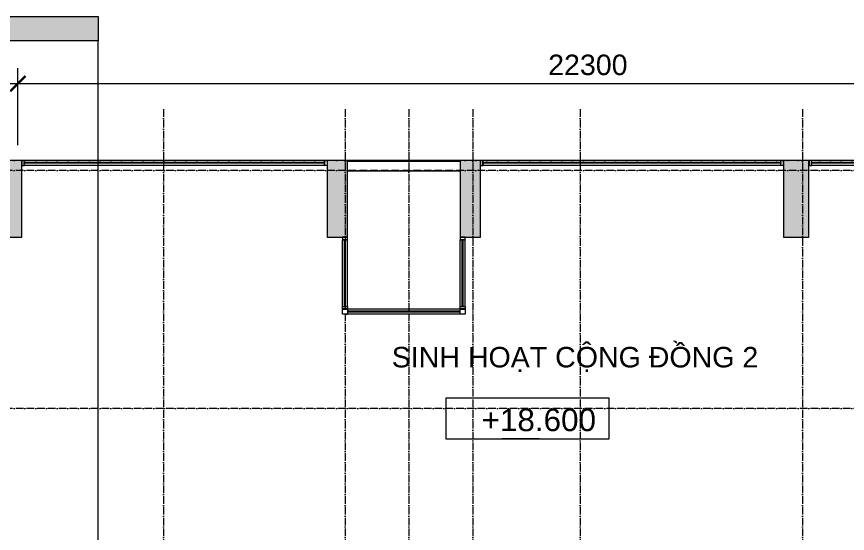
# Model space of a CAD drawing. Header units: millimetres. Extents: x -20215 to 101892, y -17414 to 45470.
# Drawn here: x 17026 to 33278, y 35309 to 45409 of the extents above; entities that cross this region are included whole.
import ezdxf

# ---------------------------------------------------------------- set-up
doc = ezdxf.new("R2010")
doc.units = ezdxf.units.MM
doc.set_wipeout_variables(frame=1)
doc.linetypes.add('Grid Line', pattern=[4.2, 3, -0.6, 0, -0.6])
for name, color, linetype, lineweight in [('CHU', 181, 'Continuous', 5), ('CUA', 31, 'Continuous', 9), ('DIM', 1, 'Continuous', 5), ('G-ANNO-DIMS', 111, 'Continuous', 5), ('G-ANNO-SYMB', 111, 'Continuous', 5), ('NET-CAT', 3, 'Continuous', 15), ('NET-THAY', 2, 'Continuous', 9), ('TRUC', 225, 'Continuous', 5), ('X-COT HAM$0$LC.HA', 8, 'Continuous', 9)]:
    doc.layers.add(name, color=color, linetype=linetype, lineweight=lineweight)
doc.styles.add('Arial_3', font='arial_0.ttf', dxfattribs={"height": 440})
doc.styles.add('Arial_5', font='arial_0.ttf', dxfattribs={"height": 400})
doc.styles.add('TA1', font='arial_0.ttf')
doc.dimstyles.new('D_200_KTx2', dxfattribs={"dimtxt": 400, "dimasz": 300, "dimexe": 300, "dimexo": 300, "dimgap": 160, "dimtad": 1, "dimdec": 0, "dimzin": 9, "dimtxsty": 'TA1', "dimblk": 'ARCHTICK', "dimcen": 1, "dimdle": 300, "dimclrd": 256, "dimclre": 256, "dimclrt": 7, "dimadec": 0, "dimazin": 0, "dimtfac": 1, "dimtdec": 0, "dimtix": 1, "dimtmove": 1, "dimatfit": 3, "dimldrblk": 'ARCHTICK', "dimfxl": 0, "dimtolj": 1, "dimtzin": 0, "dimlwd": -1, "dimlwe": -1, "dimarcsym": 0})

# ---------------------------------------------------------------- blocks, each defined once
blk = doc.blocks.new('ALC1807-ASCENT PLAZA-KET CAU_rvt-1-MẶT BẰNG TẦNG 4')
at = {"layer": 'X-COT HAM$0$LC.HA'}
h = blk.add_hatch(color=256, dxfattribs=at)
h.dxf.hatch_style = 1
h.paths.add_polyline_path([(16625, 41100), (17125, 41100), (17125, 42600), (16625, 42600)])
h = blk.add_hatch(color=256, dxfattribs=at)
h.dxf.hatch_style = 1
h.paths.add_polyline_path([(23501, 42600), (23101, 42600), (23101, 41100), (23501, 41100)])
h = blk.add_hatch(color=256, dxfattribs=at)
h.dxf.hatch_style = 1
h.paths.add_polyline_path([(26101, 42600), (25701, 42600), (25701, 41100), (26101, 41100)])
h = blk.add_hatch(color=256, dxfattribs=at)
h.dxf.hatch_style = 1
h.paths.add_polyline_path([(32526, 42600), (32026, 42600), (32026, 41100), (32526, 41100)])
at = {"ltscale": 1000}
for points in [[(16625, 41100), (17125, 41100), (17125, 42600), (16625, 42600)], [(32526, 42600), (32026, 42600), (32026, 41100), (32526, 41100)]]:
    blk.add_lwpolyline(points, close=True, dxfattribs=at)
at = {"ltscale": 1000, "elevation": 0}
for points in [[(23501, 42600), (23101, 42600), (23101, 41100), (23501, 41100)], [(26101, 42600), (25701, 42600), (25701, 41100), (26101, 41100)]]:
    blk.add_lwpolyline(points, close=True, dxfattribs=at)
blk = doc.blocks.new('Section - 3_32_ x 3_8_-317996-MẶT BẰNG TẦNG 4')
at = {"layer": 'G-ANNO-SYMB'}
blk.add_hatch(color=256, dxfattribs=at).paths.add_polyline_path([(0, 9.525), (0, 0), (-2.38125, 0), (-2.38125, 9.525)], flags=0)
for p, q in [((0, 9.525), (-2.38125, 9.525)), ((-2.38125, 9.525), (-2.38125, 0)), ((0, 0), (0, 9.525)), ((-2.38125, 0), (0, 0))]:
    blk.add_line(p, q, dxfattribs=at)
blk = doc.blocks.new('Spot Elevations - CODE 1-1678943-MẶT BẰNG TẦNG 4')
at = {"layer": 'G-ANNO-DIMS'}
for p, q in [((10.5, 4), (-5.5, 4)), ((-5.5, 4), (-5.5, 0)), ((10.5, 0), (10.5, 4)), ((-5.5, 0), (10.5, 0))]:
    blk.add_line(p, q, dxfattribs=at)
blk = doc.blocks.new('_ARCHTICK')
at = {"color": 0, "linetype": 'ByBlock', "const_width": 0.15}
blk.add_lwpolyline([(-0.5, -0.5), (0.5, 0.5)], dxfattribs=at)
blk = doc.blocks.new('*D359')
at = {"layer": 'Defpoints', "color": 0, "transparency": 16777216}
for p in [(17051, 44100), (1326, 42600), (17051, 42600)]:
    blk.add_point(p, dxfattribs=at)
at = {"layer": 'DIM', "transparency": 16777216}
for p, q in [((1326, 42900), (1326, 44400)), ((17051, 42900), (17051, 44400)), ((1026, 44100), (17351, 44100))]:
    blk.add_line(p, q, dxfattribs=at)
at = {"layer": 'DIM', "transparency": 16777216, "xscale": 300, "yscale": 300, "zscale": 300, "rotation": 180}
blk.add_blockref('_ARCHTICK', (1326, 44100), dxfattribs=at)
at = {"layer": 'DIM', "transparency": 16777216, "xscale": 300, "yscale": 300, "zscale": 300}
blk.add_blockref('_ARCHTICK', (17051, 44100), dxfattribs=at)
at = {"layer": 'DIM', "color": 7, "transparency": 16777216, "insert": (9188, 44464), "char_height": 400, "attachment_point": 5, "style": 'TA1'}
blk.add_mtext('\\A1;15725', dxfattribs=at)
blk = doc.blocks.new('*D360')
at = {"layer": 'Defpoints', "color": 0, "transparency": 16777216}
for p in [(39351, 44100), (17051, 42600), (39351, 42600)]:
    blk.add_point(p, dxfattribs=at)
at = {"layer": 'DIM', "transparency": 16777216}
for p, q in [((17051, 42900), (17051, 44400)), ((39351, 42900), (39351, 44400)), ((16751, 44100), (39651, 44100))]:
    blk.add_line(p, q, dxfattribs=at)
at = {"layer": 'DIM', "transparency": 16777216, "xscale": 300, "yscale": 300, "zscale": 300, "rotation": 180}
blk.add_blockref('_ARCHTICK', (17051, 44100), dxfattribs=at)
at = {"layer": 'DIM', "transparency": 16777216, "xscale": 300, "yscale": 300, "zscale": 300}
blk.add_blockref('_ARCHTICK', (39351, 44100), dxfattribs=at)
at = {"layer": 'DIM', "color": 7, "transparency": 16777216, "insert": (28201, 44464), "char_height": 400, "attachment_point": 5, "style": 'TA1'}
blk.add_mtext('\\A1;22300', dxfattribs=at)
blk = doc.blocks.new('*U446')
for p, q in [((5925, 100, 0), (50, 100, 0)), ((5925, 0, 0), (50, 0, 0)), ((5912, 58, 0), (63, 58, 0)), ((5912, 42, 0), (63, 42, 0))]:
    blk.add_line(p, q)
at = {"ltscale": 100}
for p, q in [((50, 61, 0), (50, 39, 0)), ((50, 61, 0), (50, 39, 0)), ((5925, 61, 0), (5925, 39, 0)), ((5925, 61, 0), (5925, 39, 0))]:
    blk.add_line(p, q, dxfattribs=at)
at = {"color": 1, "lineweight": 0, "ltscale": 10}
blk.add_line((57, 50, 0), (5919, 50, 0), dxfattribs=at)
at = {"ltscale": 25, "elevation": 0}
for points in [[(0, 0), (50, 0), (50, 100), (0, 100)], [(2, 2), (48, 2), (48, 98), (2, 98)]]:
    blk.add_lwpolyline(points, close=True, dxfattribs=at)
at = {"elevation": 0}
for points in [[(50, 39), (50, 61), (63, 61, -0.414214), (63, 60), (63, 57, -0.414214), (63, 56, -0.414214), (62, 57), (62, 59, 0.414214), (62, 60), (52, 60, 0.414214), (51, 59), (51, 40, 0.414214), (52, 40), (62, 40, 0.414214), (62, 40), (62, 43, -0.414214), (63, 43, -0.414214), (63, 43), (63, 39, -0.414214), (63, 39), (50, 39)], [(5925, 39), (5925, 61), (5913, 61, 0.414214), (5912, 60), (5912, 57, 0.414214), (5913, 56, 0.414214), (5913, 57), (5913, 59, -0.414214), (5914, 60), (5924, 60, -0.414214), (5924, 59), (5924, 40, -0.414214), (5924, 40), (5914, 40, -0.414214), (5913, 40), (5913, 43, 0.414214), (5913, 43, 0.414214), (5912, 43), (5912, 39, 0.414214), (5913, 39), (5925, 39)]]:
    blk.add_lwpolyline(points, format="xyb", dxfattribs=at)
for points in [[(50, 40), (50, 59)], [(50, 40), (50, 59)], [(5925, 40), (5925, 59)], [(5925, 40), (5925, 59)]]:
    blk.add_lwpolyline(points, dxfattribs=at)
for points in [[(57, 52, 0.110226), (57, 52), (57, 48, 0.110226), (57, 48, 0.547587), (60, 47, -0.371535), (61, 47, 0.207699), (65, 47, -0.626616), (65, 47, -0.088099), (63, 42), (63, 44), (60, 44), (60, 43), (56, 46, -0.26277), (55, 47), (55, 50), (55, 53, -0.26277), (56, 54), (60, 57), (60, 56), (63, 56), (63, 58, -0.088099), (65, 53, -0.626616), (65, 53, 0.207699), (61, 53, -0.371535), (60, 53, 0.547587)], [(5919, 52, -0.110226), (5919, 52), (5919, 48, -0.110226), (5919, 48, -0.547587), (5915, 47, 0.371535), (5915, 47, -0.207699), (5910, 47, 0.626616), (5910, 47, 0.088099), (5912, 42), (5912, 44), (5915, 44), (5915, 43), (5919, 46, 0.26277), (5920, 47), (5920, 50), (5920, 53, 0.26277), (5919, 54), (5915, 57), (5915, 56), (5912, 56), (5912, 58, 0.088099), (5910, 53, 0.626616), (5910, 53, -0.207699), (5915, 53, 0.371535), (5915, 53, -0.547587)]]:
    blk.add_lwpolyline(points, format="xyb", close=True)
for points in [[(57, 47), (57, 52), (5919, 52), (5919, 47)], [(5975, 100), (5975, 0), (5925, 0), (5925, 100)], [(5973, 98), (5973, 2), (5927, 2), (5927, 98)]]:
    blk.add_lwpolyline(points, close=True)
blk = doc.blocks.new('*U448')
for p, q in [((5875, 100, 0), (50, 100, 0)), ((5875, 0, 0), (50, 0, 0)), ((5862, 58, 0), (63, 58, 0)), ((5862, 42, 0), (63, 42, 0))]:
    blk.add_line(p, q)
at = {"ltscale": 100}
for p, q in [((50, 61, 0), (50, 39, 0)), ((50, 61, 0), (50, 39, 0)), ((5875, 61, 0), (5875, 39, 0)), ((5875, 61, 0), (5875, 39, 0))]:
    blk.add_line(p, q, dxfattribs=at)
at = {"color": 1, "lineweight": 0, "ltscale": 10}
blk.add_line((57, 50, 0), (5868, 50, 0), dxfattribs=at)
at = {"ltscale": 25, "elevation": 0}
for points in [[(0, 0), (50, 0), (50, 100), (0, 100)], [(2, 2), (48, 2), (48, 98), (2, 98)]]:
    blk.add_lwpolyline(points, close=True, dxfattribs=at)
at = {"elevation": 0}
for points in [[(50, 39), (50, 61), (63, 61, -0.414214), (63, 60), (63, 57, -0.414214), (63, 56, -0.414214), (62, 57), (62, 59, 0.414214), (62, 60), (52, 60, 0.414214), (51, 59), (51, 40, 0.414214), (52, 40), (62, 40, 0.414214), (62, 40), (62, 43, -0.414214), (63, 43, -0.414214), (63, 43), (63, 39, -0.414214), (63, 39), (50, 39)], [(5875, 39), (5875, 61), (5862, 61, 0.414214), (5862, 60), (5862, 57, 0.414214), (5862, 56, 0.414214), (5863, 57), (5863, 59, -0.414214), (5863, 60), (5873, 60, -0.414214), (5874, 59), (5874, 40, -0.414214), (5873, 40), (5863, 40, -0.414214), (5863, 40), (5863, 43, 0.414214), (5862, 43, 0.414214), (5862, 43), (5862, 39, 0.414214), (5862, 39), (5875, 39)]]:
    blk.add_lwpolyline(points, format="xyb", dxfattribs=at)
for points in [[(50, 40), (50, 59)], [(50, 40), (50, 59)], [(5875, 40), (5875, 59)], [(5875, 40), (5875, 59)]]:
    blk.add_lwpolyline(points, dxfattribs=at)
for points in [[(57, 52, 0.110226), (57, 52), (57, 48, 0.110226), (57, 48, 0.547587), (60, 47, -0.371535), (61, 47, 0.207699), (65, 47, -0.626616), (65, 47, -0.088099), (63, 42), (63, 44), (60, 44), (60, 43), (56, 46, -0.26277), (55, 47), (55, 50), (55, 53, -0.26277), (56, 54), (60, 57), (60, 56), (63, 56), (63, 58, -0.088099), (65, 53, -0.626616), (65, 53, 0.207699), (61, 53, -0.371535), (60, 53, 0.547587)], [(5868, 52, -0.110226), (5868, 52), (5868, 48, -0.110226), (5868, 48, -0.547587), (5865, 47, 0.371535), (5864, 47, -0.207699), (5860, 47, 0.626616), (5860, 47, 0.088099), (5862, 42), (5862, 44), (5865, 44), (5865, 43), (5869, 46, 0.26277), (5870, 47), (5870, 50), (5870, 53, 0.26277), (5869, 54), (5865, 57), (5865, 56), (5862, 56), (5862, 58, 0.088099), (5860, 53, 0.626616), (5860, 53, -0.207699), (5864, 53, 0.371535), (5865, 53, -0.547587)]]:
    blk.add_lwpolyline(points, format="xyb", close=True)
for points in [[(57, 47), (57, 52), (5868, 52), (5868, 47)], [(5925, 100), (5925, 0), (5875, 0), (5875, 100)], [(5923, 98), (5923, 2), (5877, 2), (5877, 98)]]:
    blk.add_lwpolyline(points, close=True)
blk = doc.blocks.new('*U447')
for p, q in [((3725, 100, 0), (50, 100, 0)), ((3725, 0, 0), (50, 0, 0)), ((3712, 58, 0), (63, 58, 0)), ((3712, 42, 0), (63, 42, 0))]:
    blk.add_line(p, q)
at = {"ltscale": 100}
for p, q in [((50, 61, 0), (50, 39, 0)), ((50, 61, 0), (50, 39, 0)), ((3725, 61, 0), (3725, 39, 0)), ((3725, 61, 0), (3725, 39, 0))]:
    blk.add_line(p, q, dxfattribs=at)
at = {"color": 1, "lineweight": 0, "ltscale": 10}
blk.add_line((57, 50, 0), (3718, 50, 0), dxfattribs=at)
at = {"ltscale": 25, "elevation": 0}
for points in [[(0, 0), (50, 0), (50, 100), (0, 100)], [(2, 2), (48, 2), (48, 98), (2, 98)]]:
    blk.add_lwpolyline(points, close=True, dxfattribs=at)
at = {"elevation": 0}
for points in [[(50, 39), (50, 61), (63, 61, -0.414214), (63, 60), (63, 57, -0.414214), (63, 56, -0.414214), (62, 57), (62, 59, 0.414214), (62, 60), (52, 60, 0.414214), (51, 59), (51, 40, 0.414214), (52, 40), (62, 40, 0.414214), (62, 40), (62, 43, -0.414214), (63, 43, -0.414214), (63, 43), (63, 39, -0.414214), (63, 39), (50, 39)], [(3725, 39), (3725, 61), (3713, 61, 0.414214), (3712, 60), (3712, 57, 0.414214), (3713, 56, 0.414214), (3713, 57), (3713, 59, -0.414214), (3714, 60), (3724, 60, -0.414214), (3724, 59), (3724, 40, -0.414214), (3724, 40), (3714, 40, -0.414214), (3713, 40), (3713, 43, 0.414214), (3713, 43, 0.414214), (3712, 43), (3712, 39, 0.414214), (3713, 39), (3725, 39)]]:
    blk.add_lwpolyline(points, format="xyb", dxfattribs=at)
for points in [[(50, 40), (50, 59)], [(50, 40), (50, 59)], [(3725, 40), (3725, 59)], [(3725, 40), (3725, 59)]]:
    blk.add_lwpolyline(points, dxfattribs=at)
for points in [[(57, 52, 0.110226), (57, 52), (57, 48, 0.110226), (57, 48, 0.547587), (60, 47, -0.371535), (61, 47, 0.207699), (65, 47, -0.626616), (65, 47, -0.088099), (63, 42), (63, 44), (60, 44), (60, 43), (56, 46, -0.26277), (55, 47), (55, 50), (55, 53, -0.26277), (56, 54), (60, 57), (60, 56), (63, 56), (63, 58, -0.088099), (65, 53, -0.626616), (65, 53, 0.207699), (61, 53, -0.371535), (60, 53, 0.547587)], [(3718, 52, -0.110226), (3718, 52), (3718, 48, -0.110226), (3718, 48, -0.547587), (3715, 47, 0.371535), (3714, 47, -0.207699), (3710, 47, 0.626616), (3710, 47, 0.088099), (3712, 42), (3712, 44), (3715, 44), (3715, 43), (3719, 46, 0.26277), (3720, 47), (3720, 50), (3720, 53, 0.26277), (3719, 54), (3715, 57), (3715, 56), (3712, 56), (3712, 58, 0.088099), (3710, 53, 0.626616), (3710, 53, -0.207699), (3714, 53, 0.371535), (3715, 53, -0.547587)]]:
    blk.add_lwpolyline(points, format="xyb", close=True)
for points in [[(57, 47), (57, 52), (3718, 52), (3718, 47)], [(3775, 100), (3775, 0), (3725, 0), (3725, 100)], [(3773, 98), (3773, 2), (3727, 2), (3727, 98)]]:
    blk.add_lwpolyline(points, close=True)
blk = doc.blocks.new('*U452')
for p, q in [((2250, 100, 0), (50, 100, 0)), ((2250, 0, 0), (50, 0, 0)), ((2237, 58, 0), (63, 58, 0)), ((2237, 42, 0), (63, 42, 0))]:
    blk.add_line(p, q)
at = {"ltscale": 100}
for p, q in [((50, 61, 0), (50, 39, 0)), ((50, 61, 0), (50, 39, 0)), ((2250, 61, 0), (2250, 39, 0)), ((2250, 61, 0), (2250, 39, 0))]:
    blk.add_line(p, q, dxfattribs=at)
at = {"color": 1, "lineweight": 0, "ltscale": 10}
blk.add_line((57, 50, 0), (2243, 50, 0), dxfattribs=at)
at = {"ltscale": 25, "elevation": 0}
for points in [[(0, 0), (50, 0), (50, 100), (0, 100)], [(2, 2), (48, 2), (48, 98), (2, 98)]]:
    blk.add_lwpolyline(points, close=True, dxfattribs=at)
at = {"elevation": 0}
for points in [[(50, 39), (50, 61), (63, 61, -0.414214), (63, 60), (63, 57, -0.414214), (63, 56, -0.414214), (62, 57), (62, 59, 0.414214), (62, 60), (52, 60, 0.414214), (51, 59), (51, 40, 0.414214), (52, 40), (62, 40, 0.414214), (62, 40), (62, 43, -0.414214), (63, 43, -0.414214), (63, 43), (63, 39, -0.414214), (63, 39), (50, 39)], [(2250, 39), (2250, 61), (2237, 61, 0.414214), (2237, 60), (2237, 57, 0.414214), (2237, 56, 0.414214), (2238, 57), (2238, 59, -0.414214), (2238, 60), (2248, 60, -0.414214), (2249, 59), (2249, 40, -0.414214), (2248, 40), (2238, 40, -0.414214), (2238, 40), (2238, 43, 0.414214), (2237, 43, 0.414214), (2237, 43), (2237, 39, 0.414214), (2237, 39), (2250, 39)]]:
    blk.add_lwpolyline(points, format="xyb", dxfattribs=at)
for points in [[(50, 40), (50, 59)], [(50, 40), (50, 59)], [(2250, 40), (2250, 59)], [(2250, 40), (2250, 59)]]:
    blk.add_lwpolyline(points, dxfattribs=at)
for points in [[(57, 52, 0.110226), (57, 52), (57, 48, 0.110226), (57, 48, 0.547587), (60, 47, -0.371535), (61, 47, 0.207699), (65, 47, -0.626616), (65, 47, -0.088099), (63, 42), (63, 44), (60, 44), (60, 43), (56, 46, -0.26277), (55, 47), (55, 50), (55, 53, -0.26277), (56, 54), (60, 57), (60, 56), (63, 56), (63, 58, -0.088099), (65, 53, -0.626616), (65, 53, 0.207699), (61, 53, -0.371535), (60, 53, 0.547587)], [(2243, 52, -0.110226), (2243, 52), (2243, 48, -0.110226), (2243, 48, -0.547587), (2240, 47, 0.371535), (2239, 47, -0.207699), (2235, 47, 0.626616), (2235, 47, 0.088099), (2237, 42), (2237, 44), (2240, 44), (2240, 43), (2244, 46, 0.26277), (2245, 47), (2245, 50), (2245, 53, 0.26277), (2244, 54), (2240, 57), (2240, 56), (2237, 56), (2237, 58, 0.088099), (2235, 53, 0.626616), (2235, 53, -0.207699), (2239, 53, 0.371535), (2240, 53, -0.547587)]]:
    blk.add_lwpolyline(points, format="xyb", close=True)
for points in [[(57, 47), (57, 52), (2243, 52), (2243, 47)], [(2300, 100), (2300, 0), (2250, 0), (2250, 100)], [(2298, 98), (2298, 2), (2252, 2), (2252, 98)]]:
    blk.add_lwpolyline(points, close=True)
blk = doc.blocks.new('*U453')
for p, q in [((1356, 100, 0), (50, 100, 0)), ((1356, 0, 0), (50, 0, 0)), ((1343, 58, 0), (63, 58, 0)), ((1343, 42, 0), (63, 42, 0))]:
    blk.add_line(p, q)
at = {"ltscale": 100}
for p, q in [((50, 61, 0), (50, 39, 0)), ((50, 61, 0), (50, 39, 0)), ((1356, 61, 0), (1356, 39, 0)), ((1356, 61, 0), (1356, 39, 0))]:
    blk.add_line(p, q, dxfattribs=at)
at = {"color": 1, "lineweight": 0, "ltscale": 10}
blk.add_line((57, 50, 0), (1349, 50, 0), dxfattribs=at)
at = {"ltscale": 25, "elevation": 0}
for points in [[(0, 0), (50, 0), (50, 100), (0, 100)], [(2, 2), (48, 2), (48, 98), (2, 98)]]:
    blk.add_lwpolyline(points, close=True, dxfattribs=at)
at = {"elevation": 0}
for points in [[(50, 39), (50, 61), (63, 61, -0.414214), (63, 60), (63, 57, -0.414214), (63, 56, -0.414214), (62, 57), (62, 59, 0.414214), (62, 60), (52, 60, 0.414214), (51, 59), (51, 40, 0.414214), (52, 40), (62, 40, 0.414214), (62, 40), (62, 43, -0.414214), (63, 43, -0.414214), (63, 43), (63, 39, -0.414214), (63, 39), (50, 39)], [(1356, 39), (1356, 61), (1343, 61, 0.414214), (1343, 60), (1343, 57, 0.414214), (1343, 56, 0.414214), (1344, 57), (1344, 59, -0.414214), (1344, 60), (1354, 60, -0.414214), (1355, 59), (1355, 40, -0.414214), (1354, 40), (1344, 40, -0.414214), (1344, 40), (1344, 43, 0.414214), (1343, 43, 0.414214), (1343, 43), (1343, 39, 0.414214), (1343, 39), (1356, 39)]]:
    blk.add_lwpolyline(points, format="xyb", dxfattribs=at)
for points in [[(50, 40), (50, 59)], [(50, 40), (50, 59)], [(1356, 40), (1356, 59)], [(1356, 40), (1356, 59)]]:
    blk.add_lwpolyline(points, dxfattribs=at)
for points in [[(57, 52, 0.110226), (57, 52), (57, 48, 0.110226), (57, 48, 0.547587), (60, 47, -0.371535), (61, 47, 0.207699), (65, 47, -0.626616), (65, 47, -0.088099), (63, 42), (63, 44), (60, 44), (60, 43), (56, 46, -0.26277), (55, 47), (55, 50), (55, 53, -0.26277), (56, 54), (60, 57), (60, 56), (63, 56), (63, 58, -0.088099), (65, 53, -0.626616), (65, 53, 0.207699), (61, 53, -0.371535), (60, 53, 0.547587)], [(1349, 52, -0.110226), (1349, 52), (1349, 48, -0.110226), (1349, 48, -0.547587), (1346, 47, 0.371535), (1345, 47, -0.207699), (1341, 47, 0.626616), (1341, 47, 0.088099), (1343, 42), (1343, 44), (1346, 44), (1346, 43), (1350, 46, 0.26277), (1350, 47), (1350, 50), (1350, 53, 0.26277), (1350, 54), (1346, 57), (1346, 56), (1343, 56), (1343, 58, 0.088099), (1341, 53, 0.626616), (1341, 53, -0.207699), (1345, 53, 0.371535), (1346, 53, -0.547587)]]:
    blk.add_lwpolyline(points, format="xyb", close=True)
for points in [[(57, 47), (57, 52), (1349, 52), (1349, 47)], [(1406, 100), (1406, 0), (1356, 0), (1356, 100)], [(1404, 98), (1404, 2), (1358, 2), (1358, 98)]]:
    blk.add_lwpolyline(points, close=True)
blk = doc.blocks.new('*U454')
for p, q in [((1356, 100, 0), (50, 100, 0)), ((1356, 0, 0), (50, 0, 0)), ((1343, 58, 0), (63, 58, 0)), ((1343, 42, 0), (63, 42, 0))]:
    blk.add_line(p, q)
at = {"ltscale": 100}
for p, q in [((50, 61, 0), (50, 39, 0)), ((50, 61, 0), (50, 39, 0)), ((1356, 61, 0), (1356, 39, 0)), ((1356, 61, 0), (1356, 39, 0))]:
    blk.add_line(p, q, dxfattribs=at)
at = {"color": 1, "lineweight": 0, "ltscale": 10}
blk.add_line((57, 50, 0), (1349, 50, 0), dxfattribs=at)
at = {"ltscale": 25, "elevation": 0}
for points in [[(0, 0), (50, 0), (50, 100), (0, 100)], [(2, 2), (48, 2), (48, 98), (2, 98)]]:
    blk.add_lwpolyline(points, close=True, dxfattribs=at)
at = {"elevation": 0}
for points in [[(50, 39), (50, 61), (63, 61, -0.414214), (63, 60), (63, 57, -0.414214), (63, 56, -0.414214), (62, 57), (62, 59, 0.414214), (62, 60), (52, 60, 0.414214), (51, 59), (51, 40, 0.414214), (52, 40), (62, 40, 0.414214), (62, 40), (62, 43, -0.414214), (63, 43, -0.414214), (63, 43), (63, 39, -0.414214), (63, 39), (50, 39)], [(1356, 39), (1356, 61), (1343, 61, 0.414214), (1343, 60), (1343, 57, 0.414214), (1343, 56, 0.414214), (1344, 57), (1344, 59, -0.414214), (1344, 60), (1354, 60, -0.414214), (1355, 59), (1355, 40, -0.414214), (1354, 40), (1344, 40, -0.414214), (1344, 40), (1344, 43, 0.414214), (1343, 43, 0.414214), (1343, 43), (1343, 39, 0.414214), (1343, 39), (1356, 39)]]:
    blk.add_lwpolyline(points, format="xyb", dxfattribs=at)
for points in [[(50, 40), (50, 59)], [(50, 40), (50, 59)], [(1356, 40), (1356, 59)], [(1356, 40), (1356, 59)]]:
    blk.add_lwpolyline(points, dxfattribs=at)
for points in [[(57, 52, 0.110226), (57, 52), (57, 48, 0.110226), (57, 48, 0.547587), (60, 47, -0.371535), (61, 47, 0.207699), (65, 47, -0.626616), (65, 47, -0.088099), (63, 42), (63, 44), (60, 44), (60, 43), (56, 46, -0.26277), (55, 47), (55, 50), (55, 53, -0.26277), (56, 54), (60, 57), (60, 56), (63, 56), (63, 58, -0.088099), (65, 53, -0.626616), (65, 53, 0.207699), (61, 53, -0.371535), (60, 53, 0.547587)], [(1349, 52, -0.110226), (1349, 52), (1349, 48, -0.110226), (1349, 48, -0.547587), (1346, 47, 0.371535), (1345, 47, -0.207699), (1341, 47, 0.626616), (1341, 47, 0.088099), (1343, 42), (1343, 44), (1346, 44), (1346, 43), (1350, 46, 0.26277), (1350, 47), (1350, 50), (1350, 53, 0.26277), (1350, 54), (1346, 57), (1346, 56), (1343, 56), (1343, 58, 0.088099), (1341, 53, 0.626616), (1341, 53, -0.207699), (1345, 53, 0.371535), (1346, 53, -0.547587)]]:
    blk.add_lwpolyline(points, format="xyb", close=True)
for points in [[(57, 47), (57, 52), (1349, 52), (1349, 47)], [(1406, 100), (1406, 0), (1356, 0), (1356, 100)], [(1404, 98), (1404, 2), (1358, 2), (1358, 98)]]:
    blk.add_lwpolyline(points, close=True)
blk = doc.blocks.new('A$C293040F0')
blk.add_wipeout([(0, 100), (100, 100), (100, 0), (0, 0)]).dxf.layer = 'CUA'
at = {"layer": 'CUA'}
for points in [[(100, 0), (0, 0), (0, 100), (100, 100)], [(98, 2), (2, 2), (2, 98), (98, 98)]]:
    blk.add_lwpolyline(points, close=True, dxfattribs=at)

msp = doc.modelspace()

# ---------------------------------------------------------------- linework, layer by layer
at = {"layer": 'G-ANNO-DIMS'}
msp.add_line((27245.3, 37154.4), (26520.5, 37154.4), dxfattribs=at)
at = {"layer": 'G-ANNO-SYMB'}
msp.add_line((18620.8, -8417), (18620.8, 44933), dxfattribs=at)
at = {"layer": 'NET-THAY', "color": 7}
for p, q in [((23200.5, 42599.9), (17050.5, 42599.9)), ((25700.5, 42599.9), (23500.5, 42599.9)), ((32150.5, 42600), (26000.4, 42600)), ((36800.5, 42600), (32450.5, 42600))]:
    msp.add_line(p, q, dxfattribs=at)
at = {"layer": 'NET-THAY'}
for p, q in [((23500.5, 42586.9), (25700.5, 42586.9)), ((25700.5, 42386.9), (23500.5, 42386.9))]:
    msp.add_line(p, q, dxfattribs=at)
at = {"layer": 'TRUC', "linetype": 'Grid Line', "ltscale": 50}
for p, q in [((19900.5, 43599.9), (19900.5, -4500.1)), ((23450.5, 43599.9), (23450.5, -4500.1)), ((24700.5, 43599.9), (24700.5, -7167.6)), ((25950.5, 43599.9), (25950.5, -4500.1)), ((28050.5, 43599.9), (28050.5, -7167.6)), ((32400.5, 43599.9), (32400.5, -4500.1)), ((43000.5, 42599.9), (-11036.3, 42599.9)), ((43000.5, 42399.9), (-14407, 42399.9)), ((43000.5, 37749.9), (-12092.4, 37749.9))]:
    msp.add_line(p, q, dxfattribs=at)

# ---------------------------------------------------------------- block references
at = {"layer": 'CUA'}
for name, p in [('*U446', (17125.4, 42499.9)), ('*U448', (26100.5, 42499.9)), ('*U447', (32525.5, 42499.9)), ('*U452', (23450.5, 39594))]:
    msp.add_blockref(name, p, dxfattribs=at)
at = {"layer": 'CUA', "rotation": 270}
for name, p in [('*U453', (23400.5, 41099.9, 0)), ('*U454', (25700.5, 41099.9, 0))]:
    msp.add_blockref(name, p, dxfattribs=at)
at = {"layer": 'G-ANNO-DIMS', "xscale": 199.9999999999999, "yscale": 199.9999999999999, "zscale": 199.9999999999999}
msp.add_blockref('Spot Elevations - CODE 1-1678943-MẶT BẰNG TẦNG 4', (26520.5, 37154.4), dxfattribs=at)
at = {"layer": 'G-ANNO-SYMB', "extrusion": (0, 0, -1), "xscale": 199.9999999999999, "yscale": 199.9999999999999, "zscale": 199.9999999999999, "rotation": 270.0000000000002}
msp.add_blockref('Section - 3_32_ x 3_8_-317996-MẶT BẰNG TẦNG 4', (-18620.8, 44933), dxfattribs=at)
at = {"layer": 'NET-CAT', "lineweight": 5}
msp.add_blockref('ALC1807-ASCENT PLAZA-KET CAU_rvt-1-MẶT BẰNG TẦNG 4', (0, 0), dxfattribs=at)

# ---------------------------------------------------------------- texts
at = {"layer": 'CHU', "color": 7, "insert": (24363.7, 38953.4), "char_height": 400, "width": 7362.9, "attachment_point": 1, "line_spacing_factor": 0.936439, "style": 'Arial_5'}
msp.add_mtext('\\pt2540,5080,7620,10160,12700,15240,17780,20320,22860,25400,27940,30480,33020,35560,38100,40640,43180,45720,48260,50800,53340,55880,58420,60960,63500,66040,68580,71120,73660,76200,78740,81280;SINH HOẠT CỘNG ĐỒNG 2', dxfattribs=at)
at = {"layer": 'G-ANNO-DIMS', "insert": (26121.8, 37747.3), "char_height": 440, "width": 2251.659, "attachment_point": 1, "line_spacing_factor": 0.941778, "style": 'Arial_3'}
msp.add_mtext('+18.600', dxfattribs=at)

# ---------------------------------------------------------------- dimensions: what is measured, and where the dimension line sits
at = {"layer": 'DIM'}
for base, p1, p2, picture, middle in [((17050.5, 44099.9), (1325.5, 42599.9), (17050.5, 42599.9), '*D359', (9188, 44464.2)), ((39350.5, 44099.9), (17050.5, 42599.9), (39350.5, 42599.9), '*D360', (28200.5, 44464.3))]:
    dim = msp.add_linear_dim(base=base, p1=p1, p2=p2, dimstyle='D_200_KTx2', dxfattribs=at)
    dim.commit()
    dim.dimension.update_dxf_attribs({"geometry": picture, "text_midpoint": middle})

# ---------------------------------------------------------------- next in the draw order: block references
at = {"layer": 'CUA'}
for p in [(23400.5, 39594), (25700.5, 39594)]:
    msp.add_blockref('A$C293040F0', p, dxfattribs=at)

doc.saveas('drawing.dxf')
